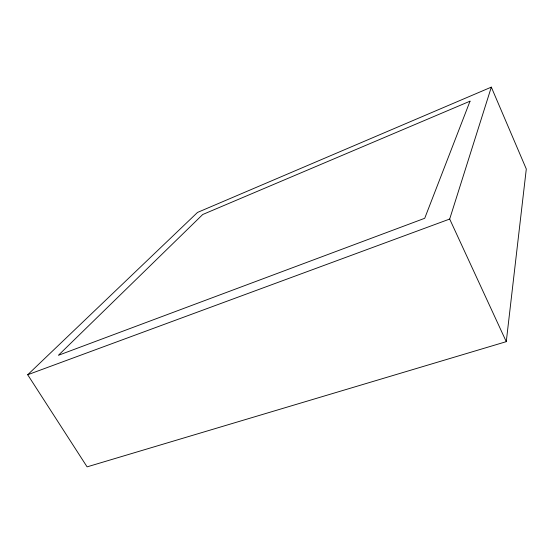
<?xml version="1.0" encoding="UTF-8"?>
<svg xmlns="http://www.w3.org/2000/svg" width="554" height="554" viewBox="0 0 554 554"><rect width="100%" height="100%" fill="white"/><g stroke="black" fill="none" stroke-linecap="round" stroke-linejoin="round"><path stroke-width="0.83" d="M506.273 341.659L526.3 169.012L491.322 87.137L197.508 212.431L27.7 374.746L87.096 466.863L506.273 341.659L449.682 219.052L491.322 87.137M27.7 374.746L449.682 219.052M470.027 101.181L424.717 218.283L58.378 355.308L202.716 214.509L470.027 101.181"/></g></svg>
